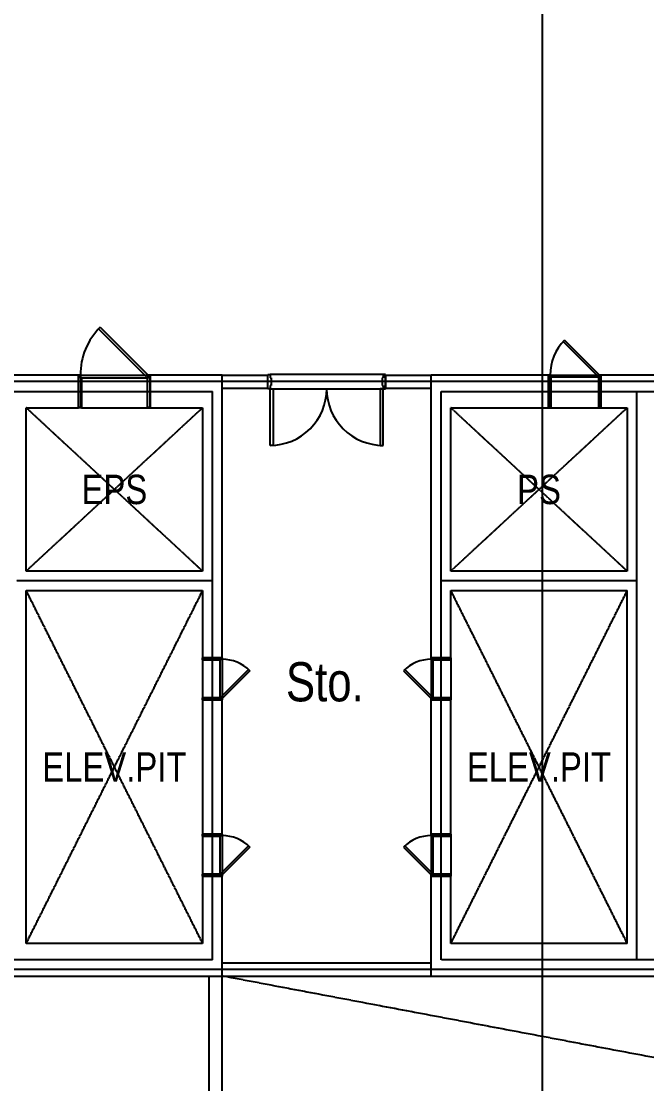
# Model space of a CAD drawing. Header units: millimetres. Extents: x -20379 to 476967, y -520228 to 220376.
# Drawn here: x 391219 to 400794, y -482470 to -466203 of the extents above; entities that cross this region are included whole.
import ezdxf
from ezdxf.enums import TextEntityAlignment as Align

# ---------------------------------------------------------------- set-up
doc = ezdxf.new("R2010")
doc.units = ezdxf.units.MM
doc.header["$MEASUREMENT"] = 0
for name, pattern in [('$0$X-CORE_B2F$0$CEN', [62, 60, -1, 0, -1]), ('$0$X-CORE_B2F$0$CENTER2', [1.125, 0.75, -0.125, 0.125, -0.125]), ('$0$X-CORE_B2F$0$DASHED', [3, 2, -1]), ('$0$X-GRID_B3~B1$0$CENTER2', [1.125, 0.75, -0.125, 0.125, -0.125]), ('$0$X-INT-B2$0$CEN', [62, 60, -1, 0, -1])]:
    doc.linetypes.add(name, pattern=pattern)
doc.layers.get('Defpoints').update_dxf_attribs({"color": 145, "lineweight": 9})
doc.layers.add('$0$NDC_S_HATCH MATERIAL', color=8, linetype='Continuous', lineweight=9)
for name, color, linetype in [('$0$X-CORE_B2F$0$A-CEN2', 8, '$0$X-CORE_B2F$0$CENTER2'), ('$0$X-CORE_B2F$0$A-CON', 2, 'Continuous'), ('$0$X-CORE_B2F$0$A-DOOR', 4, 'Continuous'), ('$0$X-CORE_B2F$0$A-OPEN1', 1, '$0$X-CORE_B2F$0$CEN'), ('$0$X-CORE_B2F$0$A-OPEN2', 9, '$0$X-CORE_B2F$0$DASHED'), ('$0$X-GRID_B3~B1$0$A-CEN1', 1, '$0$X-GRID_B3~B1$0$CENTER2'), ('$0$X-INT-B2$0$A-DOOR', 4, 'Continuous'), ('$0$X-INT-B2$0$A-DOORF', 9, 'Continuous'), ('$0$X-INT-B2$0$A-ELE4', 8, 'Continuous'), ('$0$X-INT-B2$0$A-OPEN1', 1, '$0$X-INT-B2$0$CEN'), ('$0$X-INT-B2$0$A-WALB', 3, 'Continuous')]:
    doc.layers.add(name, color=color, linetype=linetype)
doc.styles.add('$0$X-CORE_B2F$0$Hrtext', font='arial.ttf', dxfattribs={"width": 0.8})
doc.styles.add('$0$X-GRID_B3~B1$0$Heerim', font='', dxfattribs={"width": 0.8})
doc.styles.add('$0$X-INT-B2$0$Hrtext', font='arial.ttf', dxfattribs={"width": 0.8})
doc.styles.get('$0$X-GRID_B3~B1$0$Heerim').set_extended_font_data('Dotum')

# ---------------------------------------------------------------- blocks, each defined once
blk = doc.blocks.new('$0$258')
at = {"layer": '$0$X-CORE_B2F$0$A-CEN2'}
for p, q in [((480347, -158581), (492447, -158581)), ((492447, -167281), (492447, -158581)), ((495947, -158581), (501947, -158581)), ((495947, -167281), (495947, -158581)), ((498947, -167281), (498947, -158581)), ((492447, -161481), (489447, -161481)), ((498947, -161481), (495947, -161481)), ((492447, -167281), (480347, -167281)), ((501947, -167281), (495947, -167281))]:
    blk.add_line(p, q, dxfattribs=at)
at = {"layer": '$0$X-CORE_B2F$0$A-CON', "ltscale": 10}
for p, q in [((490397, -158331), (488348, -158331)), ((490397, -158831), (490397, -158331)), ((492597, -158331), (491497, -158331)), ((491497, -158331), (491497, -158831)), ((492597, -162659), (492597, -158331)), ((497594, -158331), (495797, -158331)), ((495797, -162659), (495797, -158331)), ((497594, -158831), (497594, -158331)), ((502097, -158331), (498397, -158331)), ((498397, -158831), (498397, -158331)), ((489597, -158831), (490397, -158831)), ((489597, -161331), (489597, -158831)), ((491497, -158831), (492297, -158831)), ((492297, -158831), (492297, -161331)), ((496097, -158831), (497594, -158831)), ((496097, -161331), (496097, -158831)), ((498397, -158831), (498797, -158831)), ((498797, -158831), (498797, -161331)), ((492297, -161331), (489597, -161331)), ((498797, -161331), (496097, -161331)), ((489597, -167031), (489597, -161631)), ((489597, -161631), (492297, -161631)), ((492297, -161631), (492297, -162659)), ((496097, -162659), (496097, -161631)), ((496097, -161631), (498797, -161631)), ((498797, -167031), (498797, -161631)), ((492297, -162659), (492597, -162659)), ((496097, -162659), (495797, -162659)), ((492297, -163303), (492297, -165359)), ((492297, -163303), (492597, -163303)), ((492597, -165359), (492597, -163303)), ((495797, -165359), (495797, -163303)), ((496097, -163303), (495797, -163303)), ((496097, -165359), (496097, -163303)), ((492297, -165359), (492597, -165359)), ((496097, -165359), (495797, -165359)), ((492297, -166003), (492297, -167031)), ((492297, -166003), (492597, -166003)), ((492597, -167531), (492597, -166003)), ((495797, -167531), (495797, -166003)), ((496097, -166003), (495797, -166003)), ((496097, -167031), (496097, -166003)), ((492297, -167031), (489597, -167031)), ((498797, -167031), (496097, -167031)), ((484997, -167531), (492597, -167531)), ((495797, -167531), (502097, -167531))]:
    blk.add_line(p, q, dxfattribs=at)
at = {"layer": '$0$X-CORE_B2F$0$A-DOOR'}
for p, q in [((490703, -157624), (490731, -157595)), ((491438, -158359), (490703, -157624)), ((490731, -157595), (491466, -158331)), ((497818, -157815), (497838, -157794)), ((498354, -158351), (497818, -157815)), ((497838, -157794), (498375, -158331)), ((490397, -158346), (490397, -158331)), ((490397, -158331), (490427, -158331)), ((490398, -158346), (490397, -158346)), ((490425, -158332), (490398, -158332)), ((490398, -158332), (490398, -158346)), ((490398, -158346), (490398, -158346)), ((490398, -158346), (490398, -158346)), ((490425, -158377), (490425, -158332)), ((490440, -158377), (490425, -158377)), ((490427, -158331), (490427, -158376)), ((490427, -158376), (490442, -158376)), ((490440, -158829), (490440, -158377)), ((490442, -158376), (490442, -158831)), ((491466, -158331), (491438, -158359)), ((491466, -158376), (491451, -158376)), ((491451, -158376), (491451, -158831)), ((491453, -158829), (491453, -158377)), ((491453, -158377), (491468, -158377)), ((491497, -158331), (491466, -158331)), ((491466, -158331), (491466, -158376)), ((491468, -158377), (491468, -158332)), ((491468, -158332), (491495, -158332)), ((491495, -158332), (491495, -158346)), ((491495, -158346), (491495, -158346)), ((491495, -158346), (491495, -158346)), ((491495, -158346), (491497, -158346)), ((491497, -158346), (491497, -158331)), ((497594, -158342), (497594, -158331)), ((497594, -158331), (497616, -158331)), ((497595, -158342), (497594, -158342)), ((497615, -158332), (497595, -158332)), ((497595, -158332), (497595, -158342)), ((497595, -158342), (497595, -158342)), ((497595, -158342), (497595, -158342)), ((497615, -158365), (497615, -158332)), ((497626, -158365), (497615, -158365)), ((497616, -158331), (497616, -158364)), ((497616, -158364), (497627, -158364)), ((497626, -158830), (497626, -158365)), ((497627, -158364), (497627, -158831)), ((498375, -158331), (498354, -158351)), ((498375, -158364), (498364, -158364)), ((498364, -158364), (498364, -158831)), ((498365, -158830), (498365, -158365)), ((498365, -158365), (498376, -158365)), ((498397, -158331), (498375, -158331)), ((498375, -158331), (498375, -158364)), ((498376, -158365), (498376, -158332)), ((498376, -158332), (498395, -158332)), ((498395, -158332), (498395, -158342)), ((498395, -158342), (498395, -158342)), ((498395, -158342), (498395, -158342)), ((498395, -158342), (498397, -158342)), ((498397, -158342), (498397, -158331)), ((490397, -158831), (490397, -158816)), ((490397, -158816), (490398, -158816)), ((490442, -158831), (490397, -158831)), ((490398, -158816), (490398, -158816)), ((490398, -158816), (490398, -158816)), ((490398, -158816), (490398, -158829)), ((490398, -158829), (490440, -158829)), ((491451, -158831), (491497, -158831)), ((491495, -158829), (491453, -158829)), ((491497, -158816), (491495, -158816)), ((491495, -158816), (491495, -158816)), ((491495, -158816), (491495, -158816)), ((491495, -158816), (491495, -158829)), ((491497, -158831), (491497, -158816)), ((497594, -158831), (497594, -158820)), ((497594, -158820), (497595, -158820)), ((497627, -158831), (497594, -158831)), ((497595, -158820), (497595, -158820)), ((497595, -158820), (497595, -158820)), ((497595, -158820), (497595, -158830)), ((497595, -158830), (497626, -158830)), ((498364, -158831), (498397, -158831)), ((498395, -158830), (498365, -158830)), ((498397, -158820), (498395, -158820)), ((498395, -158820), (498395, -158820)), ((498395, -158820), (498395, -158820)), ((498395, -158820), (498395, -158830)), ((498397, -158831), (498397, -158820)), ((492297, -162692), (492297, -162659)), ((492297, -162659), (492307, -162659)), ((492307, -162660), (492298, -162660)), ((492298, -162660), (492298, -162691)), ((492307, -162659), (492307, -162660)), ((492307, -162660), (492307, -162660)), ((492307, -162660), (492307, -162660)), ((492586, -162660), (492586, -162659)), ((492586, -162659), (492597, -162659)), ((492586, -162660), (492586, -162660)), ((492586, -162660), (492586, -162660)), ((492595, -162660), (492586, -162660)), ((492595, -162680), (492595, -162660)), ((492597, -162659), (492597, -162681)), ((495807, -162659), (495797, -162659)), ((495797, -162659), (495797, -162681)), ((495798, -162680), (495798, -162660)), ((495798, -162660), (495807, -162660)), ((495807, -162660), (495807, -162659)), ((495807, -162660), (495807, -162660)), ((495807, -162660), (495807, -162660)), ((496097, -162659), (496086, -162659)), ((496086, -162659), (496086, -162660)), ((496086, -162660), (496086, -162660)), ((496086, -162660), (496086, -162660)), ((496086, -162660), (496095, -162660)), ((496095, -162660), (496095, -162691)), ((496097, -162692), (496097, -162659)), ((492564, -162692), (492297, -162692)), ((492298, -162691), (492562, -162691)), ((492562, -162691), (492562, -162680)), ((492562, -162680), (492595, -162680)), ((492597, -162681), (492564, -162681)), ((492564, -162681), (492564, -162692)), ((495797, -162681), (495829, -162681)), ((495831, -162680), (495798, -162680)), ((495829, -162681), (495829, -162692)), ((495829, -162692), (496097, -162692)), ((495831, -162691), (495831, -162680)), ((496095, -162691), (495831, -162691)), ((492576, -163260), (493000, -162836)), ((493021, -162856), (492597, -163281)), ((493000, -162836), (493021, -162856)), ((495393, -162836), (495372, -162856)), ((495372, -162856), (495797, -163281)), ((495817, -163260), (495393, -162836)), ((492564, -163270), (492297, -163270)), ((492297, -163270), (492297, -163303)), ((492297, -163303), (492307, -163303)), ((492298, -163302), (492298, -163271)), ((492298, -163271), (492562, -163271)), ((492307, -163302), (492298, -163302)), ((492307, -163303), (492307, -163302)), ((492307, -163302), (492307, -163302)), ((492307, -163302), (492307, -163302)), ((492562, -163271), (492562, -163282)), ((492562, -163282), (492595, -163282)), ((492564, -163281), (492564, -163270)), ((492597, -163281), (492564, -163281)), ((492597, -163281), (492576, -163260)), ((492586, -163302), (492586, -163302)), ((492586, -163302), (492586, -163302)), ((492586, -163302), (492586, -163303)), ((492595, -163302), (492586, -163302)), ((492586, -163303), (492597, -163303)), ((492595, -163282), (492595, -163302)), ((492597, -163303), (492597, -163281)), ((495797, -163281), (495817, -163260)), ((495797, -163303), (495797, -163281)), ((495797, -163281), (495829, -163281)), ((495807, -163303), (495797, -163303)), ((495831, -163282), (495798, -163282)), ((495798, -163282), (495798, -163302)), ((495798, -163302), (495807, -163302)), ((495807, -163302), (495807, -163302)), ((495807, -163302), (495807, -163302)), ((495807, -163302), (495807, -163303)), ((495829, -163281), (495829, -163270)), ((495829, -163270), (496097, -163270)), ((496095, -163271), (495831, -163271)), ((495831, -163271), (495831, -163282)), ((496086, -163303), (496086, -163302)), ((496086, -163302), (496086, -163302)), ((496086, -163302), (496086, -163302)), ((496086, -163302), (496095, -163302)), ((496097, -163303), (496086, -163303)), ((496095, -163302), (496095, -163271)), ((496097, -163270), (496097, -163303)), ((492297, -165392), (492297, -165359)), ((492297, -165359), (492307, -165359)), ((492564, -165392), (492297, -165392)), ((492307, -165360), (492298, -165360)), ((492298, -165360), (492298, -165391)), ((492298, -165391), (492562, -165391)), ((492307, -165359), (492307, -165360)), ((492307, -165360), (492307, -165360)), ((492307, -165360), (492307, -165360)), ((492562, -165391), (492562, -165380)), ((492562, -165380), (492595, -165380)), ((492597, -165381), (492564, -165381)), ((492564, -165381), (492564, -165392)), ((492586, -165360), (492586, -165359)), ((492586, -165359), (492597, -165359)), ((492586, -165360), (492586, -165360)), ((492586, -165360), (492586, -165360)), ((492595, -165360), (492586, -165360)), ((492595, -165380), (492595, -165360)), ((492597, -165359), (492597, -165381)), ((495807, -165359), (495797, -165359)), ((495797, -165359), (495797, -165381)), ((495797, -165381), (495829, -165381)), ((495798, -165380), (495798, -165360)), ((495798, -165360), (495807, -165360)), ((495831, -165380), (495798, -165380)), ((495807, -165360), (495807, -165359)), ((495807, -165360), (495807, -165360)), ((495807, -165360), (495807, -165360)), ((495829, -165381), (495829, -165392)), ((495829, -165392), (496097, -165392)), ((495831, -165391), (495831, -165380)), ((496095, -165391), (495831, -165391)), ((496097, -165359), (496086, -165359)), ((496086, -165359), (496086, -165360)), ((496086, -165360), (496086, -165360)), ((496086, -165360), (496086, -165360)), ((496086, -165360), (496095, -165360)), ((496095, -165360), (496095, -165391)), ((496097, -165392), (496097, -165359)), ((492576, -165960), (493000, -165536)), ((493021, -165556), (492597, -165981)), ((493000, -165536), (493021, -165556)), ((495393, -165536), (495372, -165556)), ((495372, -165556), (495797, -165981)), ((495817, -165960), (495393, -165536)), ((492564, -165970), (492297, -165970)), ((492297, -165970), (492297, -166003)), ((492297, -166003), (492307, -166003)), ((492298, -166002), (492298, -165971)), ((492298, -165971), (492562, -165971)), ((492307, -166002), (492298, -166002)), ((492307, -166003), (492307, -166002)), ((492307, -166002), (492307, -166002)), ((492307, -166002), (492307, -166002)), ((492562, -165971), (492562, -165982)), ((492562, -165982), (492595, -165982)), ((492564, -165981), (492564, -165970)), ((492597, -165981), (492564, -165981)), ((492597, -165981), (492576, -165960)), ((492586, -166002), (492586, -166002)), ((492586, -166002), (492586, -166002)), ((492586, -166002), (492586, -166003)), ((492595, -166002), (492586, -166002)), ((492586, -166003), (492597, -166003)), ((492595, -165982), (492595, -166002)), ((492597, -166003), (492597, -165981)), ((495797, -165981), (495817, -165960)), ((495797, -166003), (495797, -165981)), ((495797, -165981), (495829, -165981)), ((495807, -166003), (495797, -166003)), ((495831, -165982), (495798, -165982)), ((495798, -165982), (495798, -166002)), ((495798, -166002), (495807, -166002)), ((495807, -166002), (495807, -166002)), ((495807, -166002), (495807, -166002)), ((495807, -166002), (495807, -166003)), ((495829, -165981), (495829, -165970)), ((495829, -165970), (496097, -165970)), ((496095, -165971), (495831, -165971)), ((495831, -165971), (495831, -165982)), ((496086, -166003), (496086, -166002)), ((496086, -166002), (496086, -166002)), ((496086, -166002), (496086, -166002)), ((496086, -166002), (496095, -166002)), ((496097, -166003), (496086, -166003)), ((496095, -166002), (496095, -165971)), ((496097, -165970), (496097, -166003))]:
    blk.add_line(p, q, dxfattribs=at)
at = {"layer": '$0$X-CORE_B2F$0$A-DOOR', "color": 8}
for p, q in [((490398, -158829), (490398, -158332)), ((490398, -158332), (490417, -158332)), ((490417, -158334), (490400, -158334)), ((490400, -158334), (490400, -158828)), ((490417, -158332), (490417, -158334)), ((490427, -158331), (491466, -158331)), ((491451, -158376), (490442, -158376)), ((491495, -158332), (491476, -158332)), ((491476, -158332), (491476, -158334)), ((491476, -158334), (491493, -158334)), ((491493, -158334), (491493, -158828)), ((491495, -158829), (491495, -158332)), ((497595, -158830), (497595, -158332)), ((497595, -158332), (497609, -158332)), ((497609, -158333), (497597, -158333)), ((497597, -158333), (497597, -158828)), ((497609, -158332), (497609, -158333)), ((497616, -158331), (498375, -158331)), ((498364, -158364), (497627, -158364)), ((498395, -158332), (498382, -158332)), ((498382, -158332), (498382, -158333)), ((498382, -158333), (498394, -158333)), ((498394, -158333), (498394, -158828)), ((498395, -158830), (498395, -158332)), ((490417, -158829), (490398, -158829)), ((490400, -158828), (490417, -158828)), ((490417, -158828), (490417, -158829)), ((490442, -158831), (491451, -158831)), ((491493, -158828), (491476, -158828)), ((491476, -158828), (491476, -158829)), ((491476, -158829), (491495, -158829)), ((497609, -158830), (497595, -158830)), ((497597, -158828), (497609, -158828)), ((497609, -158828), (497609, -158830)), ((497627, -158831), (498364, -158831)), ((498394, -158828), (498382, -158828)), ((498382, -158828), (498382, -158830)), ((498382, -158830), (498395, -158830)), ((492298, -162673), (492298, -162660)), ((492298, -162660), (492595, -162660)), ((492594, -162661), (492299, -162661)), ((492299, -162661), (492299, -162673)), ((492594, -162673), (492594, -162661)), ((492595, -162660), (492595, -162673)), ((496095, -162660), (495798, -162660)), ((495798, -162660), (495798, -162673)), ((495799, -162673), (495799, -162661)), ((495799, -162661), (496094, -162661)), ((496094, -162661), (496094, -162673)), ((496095, -162673), (496095, -162660)), ((492297, -162692), (492297, -163270)), ((492299, -162673), (492298, -162673)), ((492564, -163270), (492564, -162692)), ((492595, -162673), (492594, -162673)), ((492597, -162681), (492597, -163281)), ((495797, -162681), (495797, -163281)), ((495798, -162673), (495799, -162673)), ((495829, -163270), (495829, -162692)), ((496094, -162673), (496095, -162673)), ((496097, -162692), (496097, -163270)), ((492298, -163288), (492298, -163302)), ((492299, -163288), (492298, -163288)), ((492298, -163302), (492595, -163302)), ((492299, -163300), (492299, -163288)), ((492594, -163300), (492299, -163300)), ((492595, -163288), (492594, -163288)), ((492594, -163288), (492594, -163300)), ((492595, -163302), (492595, -163288)), ((495798, -163302), (495798, -163288)), ((495798, -163288), (495799, -163288)), ((496095, -163302), (495798, -163302)), ((495799, -163288), (495799, -163300)), ((495799, -163300), (496094, -163300)), ((496094, -163300), (496094, -163288)), ((496094, -163288), (496095, -163288)), ((496095, -163288), (496095, -163302)), ((492297, -165392), (492297, -165970)), ((492298, -165373), (492298, -165360)), ((492298, -165360), (492595, -165360)), ((492299, -165373), (492298, -165373)), ((492594, -165361), (492299, -165361)), ((492299, -165361), (492299, -165373)), ((492564, -165970), (492564, -165392)), ((492594, -165373), (492594, -165361)), ((492595, -165373), (492594, -165373)), ((492595, -165360), (492595, -165373)), ((492597, -165381), (492597, -165981)), ((495797, -165381), (495797, -165981)), ((496095, -165360), (495798, -165360)), ((495798, -165360), (495798, -165373)), ((495798, -165373), (495799, -165373)), ((495799, -165373), (495799, -165361)), ((495799, -165361), (496094, -165361)), ((495829, -165970), (495829, -165392)), ((496094, -165361), (496094, -165373)), ((496094, -165373), (496095, -165373)), ((496095, -165373), (496095, -165360)), ((496097, -165392), (496097, -165970)), ((492298, -165988), (492298, -166002)), ((492299, -165988), (492298, -165988)), ((492298, -166002), (492595, -166002)), ((492299, -166000), (492299, -165988)), ((492594, -166000), (492299, -166000)), ((492595, -165988), (492594, -165988)), ((492594, -165988), (492594, -166000)), ((492595, -166002), (492595, -165988)), ((495798, -166002), (495798, -165988)), ((495798, -165988), (495799, -165988)), ((496095, -166002), (495798, -166002)), ((495799, -165988), (495799, -166000)), ((495799, -166000), (496094, -166000)), ((496094, -166000), (496094, -165988)), ((496094, -165988), (496095, -165988)), ((496095, -165988), (496095, -166002))]:
    blk.add_line(p, q, dxfattribs=at)
for centre, radius, start, end in [((491466, -158331), 1040, 135, 180), ((498375, -158331), 758, 135, 180), ((492597, -163281), 600, 45, 90), ((495797, -163281), 600, 90, 135), ((492597, -165981), 600, 45, 90), ((495797, -165981), 600, 90, 135)]:
    blk.add_arc(centre, radius, start, end, dxfattribs=at)
at = {"layer": '$0$X-CORE_B2F$0$A-OPEN1', "ltscale": 0.3}
for p, q in [((492297, -167031), (489597, -161631)), ((489597, -167031), (492297, -161631)), ((498797, -167031), (496097, -161631)), ((496097, -167031), (498797, -161631))]:
    blk.add_line(p, q, dxfattribs=at)
at = {"layer": '$0$X-CORE_B2F$0$A-OPEN2'}
for p, q in [((492297, -158831), (489597, -161331)), ((492297, -161331), (489597, -158831)), ((498797, -158831), (496097, -161331)), ((498797, -161331), (496097, -158831))]:
    blk.add_line(p, q, dxfattribs=at)
at = {"layer": '$0$X-GRID_B3~B1$0$A-CEN1', "ltscale": 10}
for p, q in [((497497, -71986), (497497, -206938)), ((565437, -158431), (442147, -158431)), ((565437, -167431), (324908, -167431))]:
    blk.add_line(p, q, dxfattribs=at)
at = {"layer": '$0$X-INT-B2$0$A-DOOR'}
for p, q in [((493297, -158321), (493332, -158321)), ((493297, -158541), (493297, -158321)), ((493332, -158321), (493332, -158371)), ((493332, -158371), (493347, -158371)), ((493347, -158371), (493347, -158491)), ((495062, -158371), (495047, -158371)), ((495047, -158371), (495047, -158491)), ((495097, -158321), (495062, -158321)), ((495062, -158321), (495062, -158371)), ((495097, -158541), (495097, -158321)), ((493332, -158541), (493297, -158541)), ((493347, -158491), (493332, -158491)), ((493332, -158491), (493332, -158541)), ((493332, -158541), (493377, -158541)), ((493332, -159406), (493332, -158541)), ((493377, -158541), (493377, -159406)), ((495062, -158541), (495017, -158541)), ((495017, -158541), (495017, -159406)), ((495047, -158491), (495062, -158491)), ((495062, -158491), (495062, -158541)), ((495062, -158541), (495097, -158541)), ((495062, -159406), (495062, -158541)), ((493377, -159406), (493332, -159406)), ((495017, -159406), (495062, -159406))]:
    blk.add_line(p, q, dxfattribs=at)
at = {"layer": '$0$X-INT-B2$0$A-DOORF'}
for centre, start, end in [((493332, -158541), 269.9893, 0.0107), ((495061, -158541), 179.9893, 270.0107)]:
    blk.add_arc(centre, 865, start, end, dxfattribs=at)
at = {"layer": '$0$X-INT-B2$0$A-ELE4'}
for p, q in [((495062, -158321), (493332, -158321)), ((493332, -158541), (495062, -158541))]:
    blk.add_line(p, q, dxfattribs=at)
at = {"layer": '$0$X-INT-B2$0$A-OPEN1'}
blk.add_line((517997, -172331), (492597, -167531), dxfattribs=at)
at = {"layer": '$0$X-INT-B2$0$A-WALB', "ltscale": 10}
for p, q in [((492597, -158331), (493297, -158331)), ((493297, -158531), (493297, -158331)), ((495097, -158331), (495797, -158331)), ((495097, -158331), (495097, -158531)), ((492597, -158531), (493297, -158531)), ((495097, -158531), (495797, -158531)), ((492597, -167331), (495797, -167331)), ((492397, -172331), (492397, -167531)), ((492597, -172331), (492597, -167531)), ((492597, -167531), (495797, -167531))]:
    blk.add_line(p, q, dxfattribs=at)
at = {"style": '$0$X-GRID_B3~B1$0$Heerim', "width": 0.8}
for p in [(336345, -75064), (371545, -75064), (419545, -75064), (470745, -75064), (553745, -75064)]:
    blk.add_attdef('NO', text='', height=1000, dxfattribs=at).set_placement(p, align=Align.MIDDLE_CENTER)
for p in [(573015, -105332), (573015, -115032), (573015, -121932), (573015, -130632), (573015, -139932)]:
    blk.add_attdef('NO', text='', height=1000, rotation=90, dxfattribs=at).set_placement(p, align=Align.MIDDLE_CENTER)
at = {"layer": 'Defpoints', "width": 0.8}
for s, height, style, p in [('EPS', 450, '$0$X-CORE_B2F$0$Hrtext', (490947, -160081)), ('PS', 450, '$0$X-CORE_B2F$0$Hrtext', (497447, -160081)), ('Sto.', 600, '$0$X-INT-B2$0$Hrtext', (494169, -163026)), ('ELEV.PIT', 450, '$0$X-CORE_B2F$0$Hrtext', (490947, -164331)), ('ELEV.PIT', 450, '$0$X-CORE_B2F$0$Hrtext', (497447, -164331))]:
    blk.add_text(s, height=height, dxfattribs=dict(at, style=style)).set_placement(p, align=Align.MIDDLE_CENTER)

msp = doc.modelspace()

# ---------------------------------------------------------------- block references
at = {"layer": '$0$NDC_S_HATCH MATERIAL'}
msp.add_blockref('$0$258', (-98302, -313290), dxfattribs=at)

doc.saveas('drawing.dxf')
